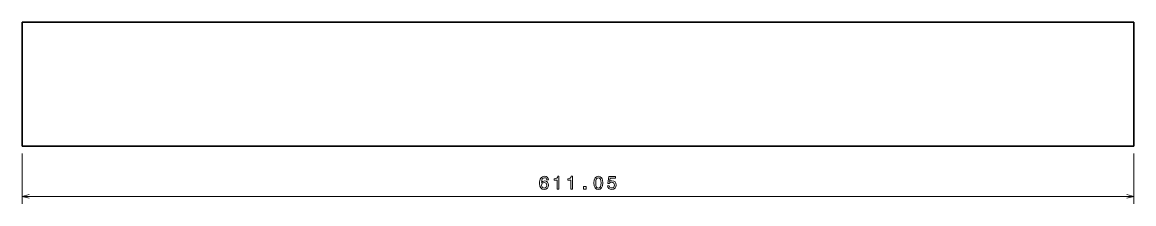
# Model space of a CAD drawing. Extents: x 62 to 368, y 145 to 195.
import ezdxf

# ---------------------------------------------------------------- set-up
doc = ezdxf.new("R2010")
doc.units = 0

msp = doc.modelspace()

# ---------------------------------------------------------------- linework, layer by layer
at = {"color": 7, "lineweight": 35, "ltscale": 0.204905}
for p, q in [((62.199623, 194.61618), (62.199623, 186.419968)), ((367.724121, 186.419968), (367.724121, 194.61618))]:
    msp.add_line(p, q, dxfattribs=at)
at = {"color": 7, "lineweight": 35}
for p, q in [((367.724121, 194.61618), (62.199623, 194.61618)), ((62.199623, 160.61618), (367.724121, 160.61618))]:
    msp.add_line(p, q, dxfattribs=at)
at = {"color": 7, "lineweight": 35, "ltscale": 0.017348}
for p, q in [((62.199623, 186.419968), (62.199623, 185.726059)), ((367.724121, 185.726059), (367.724121, 186.419968))]:
    msp.add_line(p, q, dxfattribs=at)
at = {"color": 7, "lineweight": 35, "ltscale": 0.184599}
for p, q in [((62.199623, 185.726059), (62.199623, 178.342087)), ((367.724121, 178.342087), (367.724121, 185.726059))]:
    msp.add_line(p, q, dxfattribs=at)
at = {"color": 7, "lineweight": 35, "ltscale": 0.034695}
for p, q in [((62.199623, 178.342087), (62.199623, 176.954285)), ((367.724121, 176.954285), (367.724121, 178.342087))]:
    msp.add_line(p, q, dxfattribs=at)
at = {"color": 7, "lineweight": 35, "ltscale": 0.196088}
for p, q in [((62.199623, 176.954285), (62.199623, 169.110779)), ((367.724121, 169.110779), (367.724121, 176.954285))]:
    msp.add_line(p, q, dxfattribs=at)
at = {"color": 7, "lineweight": 35, "ltscale": 0.02313}
for p, q in [((62.199623, 169.110779), (62.199623, 168.185577)), ((367.724121, 168.185577), (367.724121, 169.110779))]:
    msp.add_line(p, q, dxfattribs=at)
at = {"color": 7, "lineweight": 35, "ltscale": 0.189235}
for p, q in [((62.199623, 168.185577), (62.199623, 160.61618)), ((367.724121, 160.61618), (367.724121, 168.185577))]:
    msp.add_line(p, q, dxfattribs=at)
at = {"color": 7, "lineweight": 13, "ltscale": 0.344398}
for p, q in [((62.199623, 158.61618), (62.199623, 144.840271)), ((367.724121, 158.61618), (367.724121, 144.840271))]:
    msp.add_line(p, q, dxfattribs=at)
at = {"color": 7, "lineweight": 13}
msp.add_line((62.199623, 146.840271), (367.724121, 146.840271), dxfattribs=at)
for points in [[(206.832214, 151.397186), (206.736389, 151.805695), (206.514465, 152.108276), (206.171539, 152.299927), (205.727722, 152.365479), (205.430176, 152.330185), (205.172974, 152.23436), (204.946045, 152.078018), (204.754395, 151.856125), (204.603088, 151.578735), (204.492126, 151.240845), (204.421539, 150.842438), (204.401367, 150.393585), (204.482056, 149.677444), (204.729187, 149.15799), (205.127594, 148.845306), (205.672272, 148.73941), (206.161438, 148.830185), (206.534637, 149.067215), (206.776733, 149.440414), (206.862457, 149.914474), (206.776733, 150.393585), (206.544739, 150.761749), (206.186676, 150.993729), (205.742859, 151.074417), (205.263763, 150.973557), (204.905701, 150.686096), (204.981323, 151.240845), (205.142731, 151.639267), (205.389832, 151.876297), (205.732788, 151.956985), (205.984924, 151.916641), (206.176575, 151.81073), (206.302673, 151.634216), (206.368225, 151.397186)], [(206.37326, 149.909439), (206.31778, 149.591705), (206.176575, 149.34964), (205.949646, 149.188263), (205.667206, 149.137817), (205.369659, 149.188263), (205.142731, 149.344589), (204.99646, 149.58667), (204.95108, 149.904388), (205.001495, 150.217072), (205.142731, 150.454102), (205.374695, 150.605408), (205.687378, 150.660873), (205.959717, 150.605408), (206.176575, 150.459152), (206.31778, 150.222107)], [(209.267059, 148.840271), (209.726013, 148.840271), (209.726013, 152.365479), (209.383057, 152.365479), (209.292297, 152.057846), (209.110718, 151.851074), (208.833344, 151.730042), (208.450073, 151.689697), (208.450073, 151.331635), (209.267059, 151.331635)], [(213.003082, 148.840271), (213.462036, 148.840271), (213.462036, 152.365479), (213.11908, 152.365479), (213.02832, 152.057846), (212.846741, 151.851074), (212.569366, 151.730042), (212.186096, 151.689697), (212.186096, 151.331635), (213.003082, 151.331635)], [(219.350494, 150.549927), (219.426147, 149.758133), (219.663177, 149.193298), (220.041412, 148.850357), (220.565918, 148.73941), (221.085358, 148.850357), (221.463623, 149.193298), (221.695587, 149.758133), (221.776306, 150.549927), (221.695587, 151.33667), (221.599792, 151.649353), (221.463623, 151.906555), (221.085358, 152.249496), (220.565918, 152.365479), (220.041412, 152.249496), (219.663177, 151.901505), (219.426147, 151.33667)], [(219.834656, 150.549927), (219.875, 151.160156), (220.001068, 151.598907), (220.228027, 151.856125), (220.565918, 151.946899), (220.898773, 151.856125), (221.125702, 151.598907), (221.251801, 151.160156), (221.292145, 150.549927), (221.251801, 149.934647), (221.125702, 149.495895), (220.898773, 149.238678), (220.565918, 149.152954), (220.228027, 149.238678), (220.001068, 149.495895), (219.875, 149.934647)], [(223.051208, 149.753098), (223.16217, 149.339554), (223.409302, 149.016785), (223.7724, 148.815063), (224.236389, 148.73941), (224.745758, 148.830185), (225.144165, 149.077301), (225.396332, 149.470673), (225.492126, 149.975006), (225.406403, 150.444016), (225.164337, 150.812164), (224.786102, 151.04921), (224.296906, 151.134949), (223.91864, 151.074417), (223.62616, 150.90799), (223.767365, 151.851074), (225.300507, 151.851074), (225.300507, 152.264618), (223.429474, 152.264618), (223.152069, 150.408722), (223.555542, 150.408722), (223.848053, 150.645752), (224.221252, 150.731476), (224.544006, 150.67601), (224.791138, 150.514618), (224.947479, 150.267502), (225.00296, 149.949783), (224.947479, 149.63205), (224.786102, 149.384949), (224.538971, 149.228607), (224.221252, 149.173126), (223.953949, 149.208435), (223.747192, 149.324417), (223.595886, 149.505981), (223.520233, 149.753098)], [(216.481903, 148.840271), (217.177887, 148.840271), (217.177887, 149.591705), (216.481903, 149.591705)]]:
    msp.add_lwpolyline(points, close=True, dxfattribs=at)
for points in [[(64.131477, 147.35791), (62.199623, 146.840271), (64.131477, 146.322632)], [(365.792267, 146.322632), (367.724121, 146.840271), (365.792267, 147.35791)]]:
    msp.add_lwpolyline(points, dxfattribs=at)

doc.saveas('drawing.dxf')
